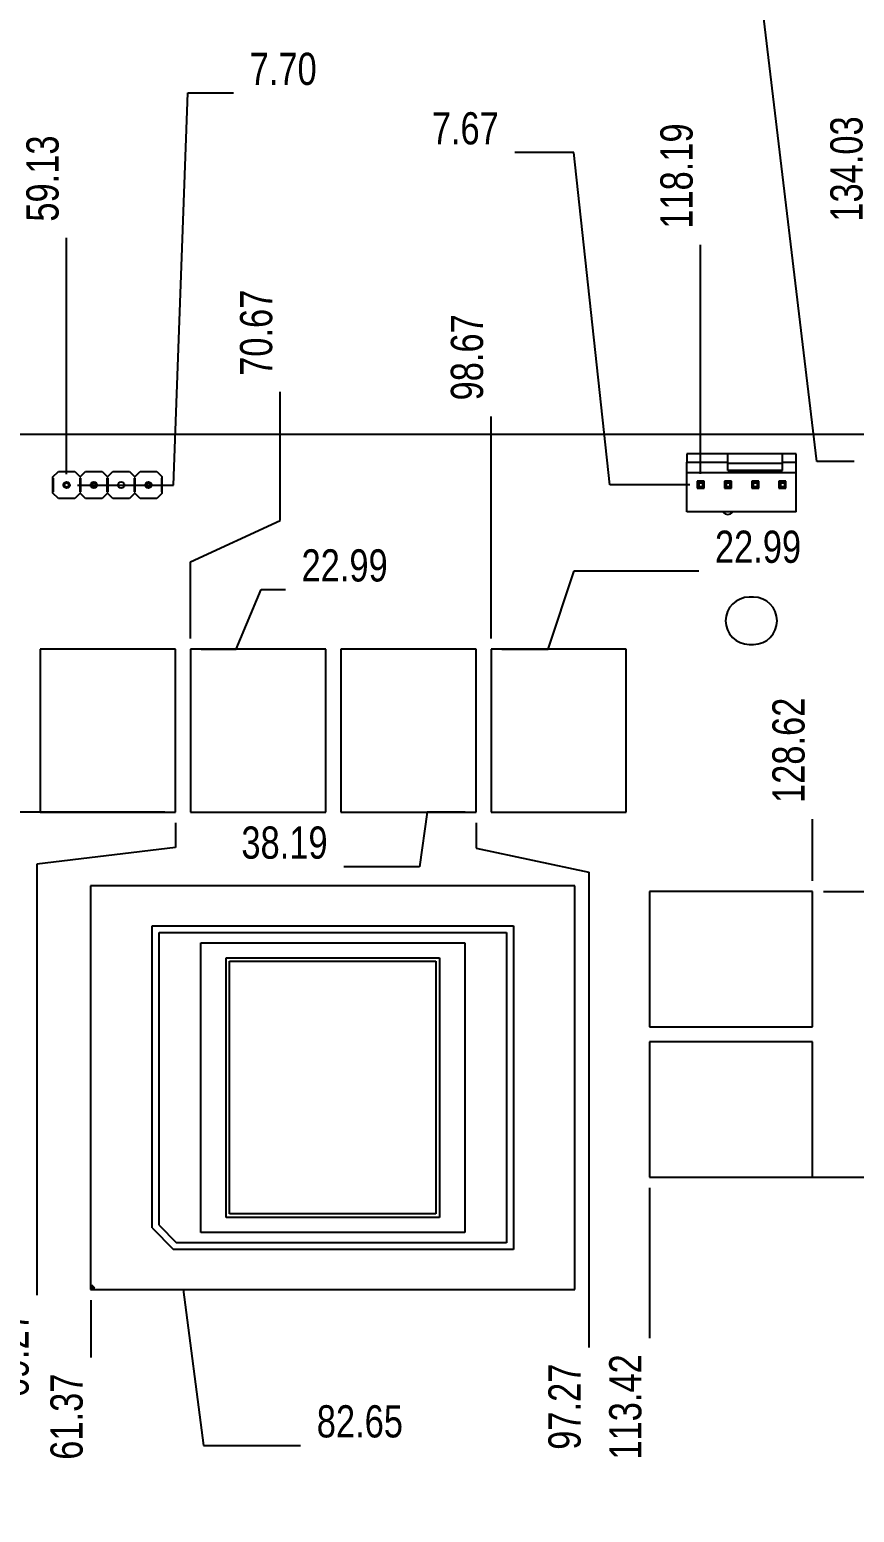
# Model space of a CAD drawing. Header units: millimetres. Extents: x 0 to 841, y 0 to 594.
# Drawn here: x 271.8 to 348.6, y 383.2 to 521.4 of the extents above; entities that cross this region are included whole.
import ezdxf

# ---------------------------------------------------------------- set-up
doc = ezdxf.new("R2010")
doc.units = ezdxf.units.MM
doc.header["$LTSCALE"] = 46.255
doc.layers.get('0').update_dxf_attribs({"linetype": 'CONTINUOUS'})
doc.layers.add('ASSEM_MEM', color=7, linetype='CONTINUOUS')
doc.styles.get("Standard").update_dxf_attribs({"font": 'txt', "width": 0.8})
doc.dimstyles.new('DIMSTYLE_1', dxfattribs={"dimtxt": 3, "dimasz": 2.1, "dimexe": 2, "dimexo": 1, "dimgap": 0.75, "dimtad": 0, "dimtih": 1, "dimtoh": 1, "dimzin": 0, "dimdsep": 46, "dimtxsty": 'STANDARD', "dimblk": '_FILLED', "dimblk1": '_FILLED', "dimblk2": '_FILLED', "dimcen": 0.09, "dimazin": 0, "dimtp": 0.01, "dimtm": 0.01, "dimtfac": 1, "dimtofl": 0, "dimtmove": 0, "dimatfit": 3, "dimldrblk": '_FILLED', "dimfxl": 1, "dimtolj": 1, "dimtzin": 0, "dimarcsym": 0})

# ---------------------------------------------------------------- blocks, each defined once
blk = doc.blocks.new('*D3')
at = {"color": 7, "linetype": 'CONTINUOUS'}
blk.add_line((334.29, 479.97), (334.29, 501.32), dxfattribs=at)
at = {"color": 7, "linetype": 'CONTINUOUS', "insert": (330.54, 502.82), "char_height": 3, "width": 14.4, "attachment_point": 1, "rotation": 90, "line_spacing_factor": 0.9}
blk.add_mtext('118.19', dxfattribs=at)
blk = doc.blocks.new('_FILLED')
at = {"color": 0, "linetype": 'BYBLOCK'}
blk.add_solid([(0, 0), (-1, 0.167), (-1, -0.167)], dxfattribs=at)
blk = doc.blocks.new('*D4')
at = {"color": 7, "linetype": 'CONTINUOUS'}
blk.add_line((350.12, 482.44), (350.12, 501.98), dxfattribs=at)
at = {"color": 7, "linetype": 'CONTINUOUS', "insert": (346.37, 503.48), "char_height": 3, "width": 14.4, "attachment_point": 1, "rotation": 90, "line_spacing_factor": 0.9}
blk.add_mtext('134.03', dxfattribs=at)
blk = doc.blocks.new('*D5')
at = {"color": 7, "linetype": 'CONTINUOUS'}
blk.add_line((367.58, 462.79), (367.58, 501.98), dxfattribs=at)
at = {"color": 7, "linetype": 'CONTINUOUS', "insert": (363.83, 503.48), "char_height": 3, "width": 14.4, "attachment_point": 1, "rotation": 90, "line_spacing_factor": 0.9}
blk.add_mtext('151.48', dxfattribs=at)
blk = doc.blocks.new('*D16')
at = {"color": 7, "linetype": 'CONTINUOUS'}
blk.add_line((275.23, 479.94), (275.23, 501.98), dxfattribs=at)
at = {"color": 7, "linetype": 'CONTINUOUS', "insert": (271.48, 503.48), "char_height": 3, "width": 12, "attachment_point": 1, "rotation": 90, "line_spacing_factor": 0.9}
blk.add_mtext('59.13', dxfattribs=at)
blk = doc.blocks.new('*D19')
at = {"color": 7, "linetype": 'CONTINUOUS'}
for p, q in [((285.19, 478.94), (286.52, 515.47)), ((286.52, 515.47), (290.78, 515.47)), ((276.23, 478.94), (285.19, 478.94))]:
    blk.add_line(p, q, dxfattribs=at)
at = {"color": 7, "linetype": 'CONTINUOUS', "insert": (292.28, 519.22), "char_height": 3, "width": 9.6, "attachment_point": 1, "line_spacing_factor": 0.9}
blk.add_mtext('7.70', dxfattribs=at)
blk = doc.blocks.new('*D21')
at = {"color": 7, "linetype": 'CONTINUOUS'}
for p, q in [((322.47, 509.93), (316.99, 509.93)), ((325.82, 478.97), (322.47, 509.93)), ((333.29, 478.97), (325.82, 478.97))]:
    blk.add_line(p, q, dxfattribs=at)
at = {"color": 7, "linetype": 'CONTINUOUS', "insert": (315.49, 513.68), "char_height": 3, "width": 9.6, "attachment_point": 3, "line_spacing_factor": 0.9}
blk.add_mtext('7.67', dxfattribs=at)
blk = doc.blocks.new('*D22')
at = {"color": 7, "linetype": 'CONTINUOUS'}
for p, q in [((339.91, 524.69), (321.21, 524.69)), ((345.11, 481.12), (339.91, 524.69)), ((348.6, 481.12), (345.11, 481.12))]:
    blk.add_line(p, q, dxfattribs=at)
at = {"color": 7, "linetype": 'CONTINUOUS', "insert": (319.71, 528.44), "char_height": 3, "width": 9.6, "attachment_point": 3, "line_spacing_factor": 0.9}
blk.add_mtext('5.53', dxfattribs=at)
blk = doc.blocks.new('*D31')
at = {"color": 7, "linetype": 'CONTINUOUS'}
for p, q in [((235.8, 340.09), (234.19, 336.52)), ((274.5, 340.09), (235.8, 340.09)), ((234.19, 336.52), (189.03, 336.52))]:
    blk.add_line(p, q, dxfattribs=at)
at = {"color": 7, "linetype": 'CONTINUOUS', "insert": (187.53, 340.27), "char_height": 3, "width": 14.4, "attachment_point": 3, "line_spacing_factor": 0.9}
blk.add_mtext('146.55', dxfattribs=at)
blk = doc.blocks.new('*D34')
at = {"color": 7, "linetype": 'CONTINUOUS'}
for p, q in [((285.37, 447.45), (285.37, 445.17)), ((285.37, 445.17), (272.44, 443.62)), ((272.44, 443.62), (272.44, 403.46))]:
    blk.add_line(p, q, dxfattribs=at)
at = {"color": 7, "linetype": 'CONTINUOUS', "insert": (268.69, 401.96), "char_height": 3, "width": 12, "attachment_point": 3, "rotation": 90, "line_spacing_factor": 0.9}
blk.add_mtext('69.27', dxfattribs=at)
blk = doc.blocks.new('*D35')
at = {"color": 7, "linetype": 'CONTINUOUS'}
for p, q in [((295.13, 475.62), (295.13, 487.61)), ((286.77, 471.77), (295.13, 475.62)), ((286.77, 464.65), (286.77, 471.77))]:
    blk.add_line(p, q, dxfattribs=at)
at = {"color": 7, "linetype": 'CONTINUOUS', "insert": (291.38, 489.11), "char_height": 3, "width": 12, "attachment_point": 1, "rotation": 90, "line_spacing_factor": 0.9}
blk.add_mtext('70.67', dxfattribs=at)
blk = doc.blocks.new('*D36')
at = {"color": 7, "linetype": 'CONTINUOUS'}
blk.add_line((314.77, 464.65), (314.77, 485.32), dxfattribs=at)
at = {"color": 7, "linetype": 'CONTINUOUS', "insert": (311.02, 486.82), "char_height": 3, "width": 12, "attachment_point": 1, "rotation": 90, "line_spacing_factor": 0.9}
blk.add_mtext('98.67', dxfattribs=at)
blk = doc.blocks.new('*D37')
at = {"color": 7, "linetype": 'CONTINUOUS'}
for p, q in [((313.37, 447.45), (313.37, 445.11)), ((313.37, 445.11), (323.86, 442.85)), ((323.86, 442.85), (323.86, 398.57))]:
    blk.add_line(p, q, dxfattribs=at)
at = {"color": 7, "linetype": 'CONTINUOUS', "insert": (320.11, 397.07), "char_height": 3, "width": 12, "attachment_point": 3, "rotation": 90, "line_spacing_factor": 0.9}
blk.add_mtext('97.27', dxfattribs=at)
blk = doc.blocks.new('*D40')
at = {"color": 7, "linetype": 'CONTINUOUS'}
blk.add_line((329.52, 413.45), (329.52, 399.44), dxfattribs=at)
at = {"color": 7, "linetype": 'CONTINUOUS', "insert": (325.77, 397.94), "char_height": 3, "width": 14.4, "attachment_point": 3, "rotation": 90, "line_spacing_factor": 0.9}
blk.add_mtext('113.42', dxfattribs=at)
blk = doc.blocks.new('*D41')
at = {"color": 7, "linetype": 'CONTINUOUS'}
blk.add_line((344.72, 442.05), (344.72, 447.81), dxfattribs=at)
at = {"color": 7, "linetype": 'CONTINUOUS', "insert": (340.97, 449.31), "char_height": 3, "width": 14.4, "attachment_point": 1, "rotation": 90, "line_spacing_factor": 0.9}
blk.add_mtext('128.62', dxfattribs=at)
blk = doc.blocks.new('*D42')
at = {"color": 7, "linetype": 'CONTINUOUS'}
blk.add_line((277.47, 402.99), (277.47, 397.64), dxfattribs=at)
at = {"color": 7, "linetype": 'CONTINUOUS', "insert": (273.72, 396.14), "char_height": 3, "width": 12, "attachment_point": 3, "rotation": 90, "line_spacing_factor": 0.9}
blk.add_mtext('61.37', dxfattribs=at)
blk = doc.blocks.new('*D43')
at = {"color": 7, "linetype": 'CONTINUOUS'}
blk.add_line((284.37, 448.45), (189.03, 448.45), dxfattribs=at)
at = {"color": 7, "linetype": 'CONTINUOUS', "insert": (187.53, 452.2), "char_height": 3, "width": 12, "attachment_point": 3, "line_spacing_factor": 0.9}
blk.add_mtext('38.19', dxfattribs=at)
blk = doc.blocks.new('*D44')
at = {"color": 7, "linetype": 'CONTINUOUS'}
for p, q in [((291.03, 463.65), (293.35, 469.2)), ((293.35, 469.2), (295.61, 469.2)), ((287.77, 463.65), (291.03, 463.65))]:
    blk.add_line(p, q, dxfattribs=at)
at = {"color": 7, "linetype": 'CONTINUOUS', "insert": (297.11, 472.95), "char_height": 3, "width": 12, "attachment_point": 1, "line_spacing_factor": 0.9}
blk.add_mtext('22.99', dxfattribs=at)
blk = doc.blocks.new('*D45')
at = {"color": 7, "linetype": 'CONTINUOUS'}
for p, q in [((308.82, 448.45), (308.11, 443.37)), ((312.37, 448.45), (308.82, 448.45)), ((308.11, 443.37), (301.04, 443.37))]:
    blk.add_line(p, q, dxfattribs=at)
at = {"color": 7, "linetype": 'CONTINUOUS', "insert": (299.54, 447.12), "char_height": 3, "width": 12, "attachment_point": 3, "line_spacing_factor": 0.9}
blk.add_mtext('38.19', dxfattribs=at)
blk = doc.blocks.new('*D46')
at = {"color": 7, "linetype": 'CONTINUOUS'}
for p, q in [((320.1, 463.65), (322.5, 470.94)), ((322.5, 470.94), (334.12, 470.94)), ((315.77, 463.65), (320.1, 463.65))]:
    blk.add_line(p, q, dxfattribs=at)
at = {"color": 7, "linetype": 'CONTINUOUS', "insert": (335.62, 474.69), "char_height": 3, "width": 12, "attachment_point": 1, "line_spacing_factor": 0.9}
blk.add_mtext('22.99', dxfattribs=at)
blk = doc.blocks.new('*D47')
at = {"color": 7, "linetype": 'CONTINUOUS'}
blk.add_line((345.72, 441.05), (413.6, 441.05), dxfattribs=at)
at = {"color": 7, "linetype": 'CONTINUOUS', "insert": (415.1, 444.8), "char_height": 3, "width": 12, "attachment_point": 1, "line_spacing_factor": 0.9}
blk.add_mtext('45.59', dxfattribs=at)
blk = doc.blocks.new('*D48')
at = {"color": 7, "linetype": 'CONTINUOUS'}
blk.add_line((330.52, 414.45), (413.81, 414.45), dxfattribs=at)
at = {"color": 7, "linetype": 'CONTINUOUS', "insert": (415.31, 418.2), "char_height": 3, "width": 12, "attachment_point": 1, "line_spacing_factor": 0.9}
blk.add_mtext('72.19', dxfattribs=at)
blk = doc.blocks.new('*D49')
at = {"color": 7, "linetype": 'CONTINUOUS'}
for p, q in [((278.47, 403.99), (286.07, 403.99)), ((286.07, 403.99), (287.99, 389.44)), ((287.99, 389.44), (297.03, 389.44))]:
    blk.add_line(p, q, dxfattribs=at)
at = {"color": 7, "linetype": 'CONTINUOUS', "insert": (298.53, 393.19), "char_height": 3, "width": 12, "attachment_point": 1, "line_spacing_factor": 0.9}
blk.add_mtext('82.65', dxfattribs=at)
blk = doc.blocks.new('*D52')
at = {"color": 7, "linetype": 'CONTINUOUS'}
blk.add_line((362.07, 481.41), (362.07, 501.98), dxfattribs=at)
at = {"color": 7, "linetype": 'CONTINUOUS', "insert": (358.32, 503.48), "char_height": 3, "width": 14.4, "attachment_point": 1, "rotation": 90, "line_spacing_factor": 0.9}
blk.add_mtext('145.97', dxfattribs=at)

msp = doc.modelspace()

# ---------------------------------------------------------------- linework, layer by layer
at = {"layer": 'ASSEM_MEM', "color": 7, "linetype": 'CONTINUOUS'}
for p, q in [((388.097, 483.64), (220.097, 483.64)), ((333.017, 481.84), (333.017, 481.07)), ((343.177, 481.84), (333.017, 481.84)), ((333.017, 481.07), (336.827, 481.07)), ((333.017, 476.43), (333.017, 481.055)), ((336.827, 480.285), (336.827, 481.84)), ((336.827, 480.97), (341.907, 480.97)), ((341.907, 480.285), (341.907, 481.84)), ((341.907, 481.07), (343.177, 481.07)), ((343.177, 476.43), (343.177, 481.84)), ((273.957, 479.69), (274.457, 480.19)), ((273.957, 478.19), (273.957, 479.69)), ((274.007, 479.59), (273.957, 479.59)), ((274.007, 478.29), (274.007, 479.59)), ((274.457, 480.19), (275.997, 480.19)), ((275.997, 480.19), (276.497, 479.69)), ((276.447, 479.59), (276.447, 478.29)), ((276.547, 479.59), (276.447, 479.59)), ((276.497, 479.69), (276.997, 480.19)), ((276.547, 478.29), (276.547, 479.59)), ((276.997, 480.19), (278.537, 480.19)), ((278.537, 480.19), (279.037, 479.69)), ((278.987, 479.59), (278.987, 478.29)), ((279.087, 479.59), (278.987, 479.59)), ((279.037, 479.69), (279.537, 480.19)), ((279.087, 478.29), (279.087, 479.59)), ((279.537, 480.19), (281.077, 480.19)), ((281.077, 480.19), (281.577, 479.69)), ((281.527, 479.59), (281.527, 478.29)), ((281.627, 479.59), (281.527, 479.59)), ((281.577, 479.69), (282.077, 480.19)), ((281.627, 478.29), (281.627, 479.59)), ((282.077, 480.19), (283.617, 480.19)), ((283.617, 480.19), (284.117, 479.69)), ((284.067, 479.59), (284.067, 478.29)), ((284.117, 479.59), (284.067, 479.59)), ((284.117, 478.19), (284.117, 479.69)), ((343.177, 480.079), (333.017, 480.079)), ((336.827, 480.295), (341.907, 480.295)), ((341.907, 480.285), (336.827, 480.285)), ((273.957, 478.29), (274.007, 478.29)), ((274.457, 477.69), (273.957, 478.19)), ((276.497, 478.19), (275.997, 477.69)), ((276.447, 478.29), (276.547, 478.29)), ((276.997, 477.69), (276.497, 478.19)), ((279.037, 478.19), (278.537, 477.69)), ((278.987, 478.29), (279.087, 478.29)), ((279.537, 477.69), (279.037, 478.19)), ((281.577, 478.19), (281.077, 477.69)), ((281.527, 478.29), (281.627, 478.29)), ((282.077, 477.69), (281.577, 478.19)), ((284.117, 478.19), (283.617, 477.69)), ((284.067, 478.29), (284.117, 478.29)), ((333.967, 479.29), (333.967, 478.64)), ((334.617, 479.29), (333.967, 479.29)), ((334.117, 479.14), (333.967, 479.29)), ((333.967, 478.64), (334.117, 478.79)), ((333.967, 478.64), (334.617, 478.64)), ((334.117, 479.14), (334.117, 478.79)), ((334.117, 479.14), (334.467, 479.14)), ((334.117, 478.79), (334.467, 478.79)), ((334.617, 479.29), (334.467, 479.14)), ((334.467, 479.14), (334.467, 478.79)), ((334.617, 478.64), (334.467, 478.79)), ((334.617, 478.64), (334.617, 479.29)), ((336.507, 479.29), (336.507, 478.64)), ((337.157, 479.29), (336.507, 479.29)), ((336.657, 479.14), (336.507, 479.29)), ((336.507, 478.64), (336.657, 478.79)), ((336.507, 478.64), (337.157, 478.64)), ((336.657, 479.14), (336.657, 478.79)), ((336.657, 479.14), (337.007, 479.14)), ((336.657, 478.79), (337.007, 478.79)), ((337.157, 479.29), (337.007, 479.14)), ((337.007, 479.14), (337.007, 478.79)), ((337.157, 478.64), (337.007, 478.79)), ((337.157, 478.64), (337.157, 479.29)), ((339.047, 479.29), (339.047, 478.64)), ((339.697, 479.29), (339.047, 479.29)), ((339.197, 479.14), (339.047, 479.29)), ((339.047, 478.64), (339.197, 478.79)), ((339.047, 478.64), (339.697, 478.64)), ((339.197, 479.14), (339.197, 478.79)), ((339.197, 479.14), (339.547, 479.14)), ((339.197, 478.79), (339.547, 478.79)), ((339.697, 479.29), (339.547, 479.14)), ((339.547, 479.14), (339.547, 478.79)), ((339.697, 478.64), (339.547, 478.79)), ((339.697, 478.64), (339.697, 479.29)), ((341.587, 479.29), (341.587, 478.64)), ((342.237, 479.29), (341.587, 479.29)), ((341.737, 479.14), (341.587, 479.29)), ((341.587, 478.64), (341.737, 478.79)), ((341.587, 478.64), (342.237, 478.64)), ((341.737, 479.14), (341.737, 478.79)), ((341.737, 479.14), (342.087, 479.14)), ((341.737, 478.79), (342.087, 478.79)), ((342.237, 479.29), (342.087, 479.14)), ((342.087, 479.14), (342.087, 478.79)), ((342.237, 478.64), (342.087, 478.79)), ((342.237, 478.64), (342.237, 479.29)), ((275.997, 477.69), (274.457, 477.69)), ((278.537, 477.69), (276.997, 477.69)), ((281.077, 477.69), (279.537, 477.69)), ((283.617, 477.69), (282.077, 477.69)), ((343.177, 476.43), (333.017, 476.43)), ((339.217, 468.49), (338.817, 468.49)), ((272.767, 463.65), (272.767, 448.45)), ((285.367, 463.65), (272.767, 463.65)), ((285.367, 448.45), (285.367, 463.65)), ((286.767, 463.65), (286.767, 448.45)), ((299.367, 463.65), (286.767, 463.65)), ((299.367, 448.45), (299.367, 463.65)), ((300.767, 463.65), (300.767, 448.45)), ((313.367, 463.65), (300.767, 463.65)), ((313.367, 448.45), (313.367, 463.65)), ((314.767, 463.65), (314.767, 448.45)), ((327.367, 463.65), (314.767, 463.65)), ((327.367, 448.45), (327.367, 463.65)), ((338.817, 464.09), (339.217, 464.09)), ((272.767, 448.45), (285.367, 448.45)), ((286.767, 448.45), (299.367, 448.45)), ((300.767, 448.45), (313.367, 448.45)), ((314.767, 448.45), (327.367, 448.45)), ((277.467, 441.59), (277.467, 403.99)), ((322.567, 441.59), (277.467, 441.59)), ((322.567, 403.99), (322.567, 441.59)), ((329.517, 441.05), (329.517, 428.45)), ((344.717, 441.05), (329.517, 441.05)), ((344.717, 428.45), (344.717, 441.05)), ((283.192, 409.715), (283.192, 437.865)), ((283.192, 437.865), (316.842, 437.865)), ((283.837, 409.961), (283.837, 437.24)), ((283.837, 437.24), (316.197, 437.24)), ((316.197, 437.24), (316.197, 408.34)), ((316.842, 437.865), (316.842, 407.715)), ((287.717, 409.3), (287.717, 436.28)), ((287.717, 436.28), (312.317, 436.28)), ((312.317, 436.28), (312.317, 409.3)), ((290.077, 410.7), (290.077, 434.88)), ((290.077, 434.88), (309.957, 434.88)), ((290.397, 411.02), (290.397, 434.56)), ((290.397, 434.56), (309.637, 434.56)), ((309.637, 434.56), (309.637, 411.02)), ((309.957, 434.88), (309.957, 410.7)), ((329.517, 428.45), (344.717, 428.45)), ((329.517, 427.05), (329.517, 414.45)), ((344.717, 427.05), (329.517, 427.05)), ((344.717, 414.45), (344.717, 427.05)), ((329.517, 414.45), (344.717, 414.45)), ((309.957, 410.7), (290.077, 410.7)), ((309.637, 411.02), (290.397, 411.02)), ((283.192, 409.715), (285.192, 407.715)), ((283.837, 409.961), (285.457, 408.34)), ((312.317, 409.3), (287.717, 409.3)), ((316.842, 407.715), (285.192, 407.715)), ((316.197, 408.34), (285.457, 408.34)), ((277.467, 403.99), (322.567, 403.99)), ((277.567, 404.38), (277.567, 404.09)), ((277.857, 404.09), (277.567, 404.38)), ((277.567, 404.09), (277.857, 404.09))]:
    msp.add_line(p, q, dxfattribs=at)
for centre, radius in [((275.227, 478.94), 0.3), ((275.227, 478.94), 0.2), ((277.767, 478.94), 0.3), ((277.767, 478.94), 0.2), ((280.307, 478.94), 0.3), ((282.847, 478.94), 0.3), ((282.847, 478.94), 0.2)]:
    msp.add_circle(centre, radius, dxfattribs=at)
for centre, radius, start, end in [((336.827, 476.78), 0.575, 217.50423, 322.49577), ((338.817, 466.29), 2.2, 90, 270), ((339.217, 466.29), 2.2, 270, 90)]:
    msp.add_arc(centre, radius, start, end, dxfattribs=at)

# ---------------------------------------------------------------- dimensions: what is measured, and where the dimension line sits
at = {"color": 7, "linetype": 'CONTINUOUS'}
for feature_location, offset, dtype, origin, picture, middle in [((348.596501382, 481.115339129), (-27.390274263, 43.577937523), 0, (349.596501382, 486.640339129), '*D22', (314.981230392, 526.943279785)), ((276.227, 478.94), (14.552, 36.529), 0, (275.227, 486.64), '*D19', (297.079, 517.719)), ((350.121501382, 482.440339129), (0, 19.543777876), 1, (216.096501382, 481.440339129), '*D4', (347.87150358, 511.059112083)), ((367.577, 462.79), (0, 39.194), 1, (216.097, 461.79), '*D5', (365.327, 511.059)), ((362.071501381, 481.410071325), (0, 20.57404568), 1, (216.096501382, 480.410071325), '*D52', (359.821503579, 510.984117806)), ((334.287, 479.97), (0, 21.345), 1, (216.097, 478.97), '*D3', (332.036, 510.315)), ((275.227, 479.94), (0, 22.044), 1, (216.097, 478.94), '*D16', (272.977, 509.559)), ((333.287, 478.97), (-16.294, 30.956), 0, (334.287, 486.64), '*D21', (310.692, 512.177)), ((286.767, 464.65), (8.362, 22.965), 1, (216.097, 463.65), '*D35', (292.878, 495.115)), ((314.767, 464.65), (0, 20.674), 1, (216.097, 463.65), '*D36', (312.517, 492.824)), ((274.497, 340.09), (-85.462, -3.57), 0, (275.497, 486.64), '*D31', (180.71, 338.771)), ((284.367, 448.45), (-95.332, 0), 0, (285.367, 486.64), '*D43', (181.535, 450.7)), ((278.467, 403.99), (18.567, -14.553), 0, (277.467, 486.64), '*D49', (304.533, 391.687)), ((287.767, 463.65), (7.843, 5.55), 0, (286.767, 486.64), '*D44', (303.11, 471.45)), ((312.367, 448.45), (-11.324, -5.076), 0, (313.367, 486.64), '*D45', (293.542, 445.624)), ((315.767, 463.65), (18.353, 7.288), 0, (314.767, 486.64), '*D46', (341.62, 473.189)), ((330.517, 414.45), (83.291, 0), 0, (329.517, 486.64), '*D48', (421.308, 416.7)), ((345.717, 441.05), (67.888, 0), 0, (344.717, 486.64), '*D47', (421.104, 443.3)), ((344.717, 442.05), (0, 5.756), 1, (216.097, 441.05), '*D41', (342.466, 456.807)), ((285.367, 447.45), (-12.927, -43.988), 1, (216.097, 448.45), '*D34', (270.189, 395.962)), ((313.367, 447.45), (10.495, -48.88), 1, (216.097, 448.45), '*D37', (321.611, 391.071)), ((329.517, 413.45), (0, -14.015), 1, (216.097, 414.45), '*D40', (327.267, 391.036)), ((277.467, 402.99), (0, -5.35), 1, (216.097, 403.99), '*D42', (275.217, 390.14))]:
    dim = msp.add_ordinate_dim(feature_location=feature_location, offset=offset, dtype=dtype, origin=origin, dimstyle='DIMSTYLE_1', override={"dimtad": 1, "dimtih": 0, "dimtoh": 0}, dxfattribs=at)
    dim.commit()
    dim.dimension.update_dxf_attribs({"geometry": picture, "text_midpoint": middle})

doc.saveas('drawing.dxf')
